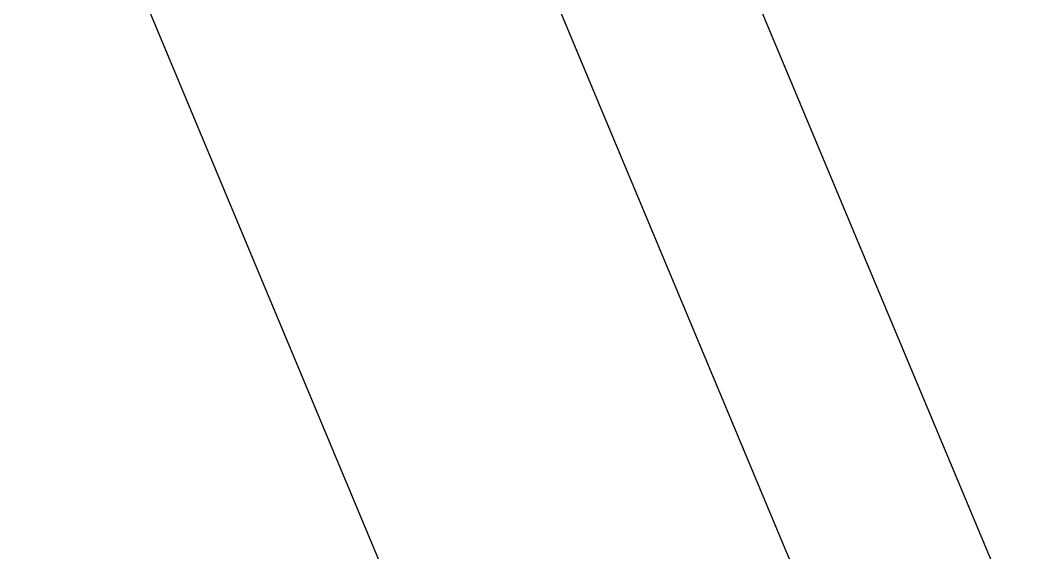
# Model space of a CAD drawing. Header units: millimetres. Extents: x 768159 to 833032, y -1374957 to -1225629.
# Drawn here: x 785834 to 787041, y -1317453 to -1316821 of the extents above; entities that cross this region are included whole.
import ezdxf
from ezdxf.xclip import XClip

# ---------------------------------------------------------------- set-up
doc = ezdxf.new("R2010")
doc.units = ezdxf.units.MM
doc.header["$LTSCALE"] = 10
doc.header["$MEASUREMENT"] = 0
doc.header["$XCLIPFRAME"] = 0
doc.layers.add('I—平顶—分格线', color=8, linetype='Continuous')
doc.layers.add('I—平顶—造型', color=122, linetype='Continuous')

# ---------------------------------------------------------------- blocks, each defined once
blk = doc.blocks.new('30-1')
at = {"layer": 'I—平顶—分格线'}
for centre in [(-1370, -1255.6), (-1340, -1255.6), (-1385, -1285.6), (-1355, -1285.6), (-1325, -1285.6), (-1295, -1285.6), (-1265, -1285.6), (-1370, -1315.6), (-1340, -1315.6), (-1310, -1315.6), (-1280, -1315.6), (-1250, -1315.6), (-1220, -1315.6), (-1385, -1345.6), (-1355, -1345.6), (-1325, -1345.6), (-1295, -1345.6), (-1265, -1345.6), (-1235, -1345.6), (-1205, -1345.6), (-1175, -1345.6), (-1145, -1345.6), (-1370, -1375.6), (-1340, -1375.6), (-1310, -1375.6), (-1280, -1375.6), (-1250, -1375.6), (-1220, -1375.6), (-1190, -1375.6), (-1160, -1375.6), (-1130, -1375.6), (-1100, -1375.6), (-1070, -1375.6), (-1385, -1405.6), (-1355, -1405.6), (-1325, -1405.6), (-1295, -1405.6), (-1265, -1405.6), (-1235, -1405.6), (-1205, -1405.6), (-1175, -1405.6), (-1145, -1405.6), (-1115, -1405.6), (-1085, -1405.6), (-1055, -1405.6), (-1025, -1405.6), (-995, -1405.6), (-1370, -1435.6), (-1340, -1435.6), (-1310, -1435.6), (-1280, -1435.6), (-1250, -1435.6), (-1220, -1435.6), (-1190, -1435.6), (-1160, -1435.6), (-1130, -1435.6), (-1100, -1435.6), (-1070, -1435.6), (-1040, -1435.6), (-1010, -1435.6), (-980, -1435.6), (-950, -1435.6), (-920, -1435.6), (-1385, -1465.6), (-1355, -1465.6), (-1325, -1465.6), (-1295, -1465.6), (-1265, -1465.6), (-1235, -1465.6), (-1205, -1465.6), (-1175, -1465.6), (-1145, -1465.6), (-1115, -1465.6), (-1085, -1465.6), (-1055, -1465.6), (-1025, -1465.6), (-995, -1465.6), (-965, -1465.6), (-935, -1465.6), (-905, -1465.6), (-875, -1465.6), (-845, -1465.6), (-1370, -1495.6), (-1340, -1495.6), (-1310, -1495.6), (-1280, -1495.6), (-1250, -1495.6), (-1220, -1495.6), (-1190, -1495.6), (-1160, -1495.6), (-1130, -1495.6), (-1100, -1495.6), (-1070, -1495.6), (-1040, -1495.6), (-1010, -1495.6), (-980, -1495.6), (-950, -1495.6), (-920, -1495.6), (-890, -1495.6), (-860, -1495.6), (-830, -1495.6), (-800, -1495.6), (-770, -1495.6), (-1385, -1525.6), (-1355, -1525.6), (-1325, -1525.6), (-1295, -1525.6), (-1265, -1525.6), (-1235, -1525.6), (-1205, -1525.6), (-1175, -1525.6), (-1145, -1525.6), (-1115, -1525.6), (-1085, -1525.6), (-1055, -1525.6), (-1025, -1525.6), (-995, -1525.6), (-965, -1525.6), (-935, -1525.6), (-905, -1525.6), (-875, -1525.6), (-845, -1525.6), (-815, -1525.6), (-785, -1525.6), (-755, -1525.6), (-725, -1525.6), (-695, -1525.6), (-1370, -1555.6), (-1340, -1555.6), (-1310, -1555.6), (-1280, -1555.6), (-1250, -1555.6), (-1220, -1555.6), (-1190, -1555.6), (-1160, -1555.6), (-1130, -1555.6), (-1100, -1555.6), (-1070, -1555.6), (-1040, -1555.6), (-1010, -1555.6), (-980, -1555.6), (-950, -1555.6), (-920, -1555.6), (-890, -1555.6), (-860, -1555.6), (-830, -1555.6), (-800, -1555.6), (-770, -1555.6), (-740, -1555.6), (-710, -1555.6), (-680, -1555.6), (-650, -1555.6), (-620, -1555.6), (-1385, -1585.6), (-1355, -1585.6), (-1325, -1585.6), (-1295, -1585.6), (-1265, -1585.6), (-1235, -1585.6), (-1205, -1585.6), (-1175, -1585.6), (-1145, -1585.6), (-1115, -1585.6), (-1085, -1585.6), (-1055, -1585.6), (-1025, -1585.6), (-995, -1585.6), (-965, -1585.6), (-935, -1585.6), (-905, -1585.6), (-875, -1585.6), (-845, -1585.6), (-815, -1585.6), (-785, -1585.6), (-755, -1585.6), (-725, -1585.6), (-695, -1585.6), (-665, -1585.6), (-635, -1585.6), (-605, -1585.6), (-575, -1585.6), (-1370, -1615.6), (-1340, -1615.6), (-1310, -1615.6), (-1280, -1615.6), (-1250, -1615.6), (-1220, -1615.6), (-1190, -1615.6), (-1160, -1615.6), (-1130, -1615.6), (-1100, -1615.6), (-1070, -1615.6), (-1040, -1615.6), (-1010, -1615.6), (-980, -1615.6), (-950, -1615.6), (-920, -1615.6), (-890, -1615.6), (-860, -1615.6), (-830, -1615.6), (-800, -1615.6), (-770, -1615.6), (-740, -1615.6), (-710, -1615.6), (-680, -1615.6), (-650, -1615.6), (-620, -1615.6), (-590, -1615.6), (-560, -1615.6), (-530, -1615.6), (-500, -1615.6), (-1385, -1645.6), (-1355, -1645.6), (-1325, -1645.6), (-1295, -1645.6), (-1265, -1645.6), (-1235, -1645.6), (-1205, -1645.6), (-1175, -1645.6), (-1145, -1645.6), (-1115, -1645.6), (-1085, -1645.6), (-1055, -1645.6), (-1025, -1645.6), (-995, -1645.6), (-965, -1645.6), (-935, -1645.6), (-905, -1645.6), (-875, -1645.6), (-845, -1645.6), (-815, -1645.6), (-785, -1645.6), (-755, -1645.6), (-725, -1645.6), (-695, -1645.6), (-665, -1645.6), (-635, -1645.6), (-605, -1645.6), (-575, -1645.6), (-545, -1645.6), (-515, -1645.6), (-485, -1645.6), (-455, -1645.6), (-425, -1645.6), (-1370, -1675.6), (-1340, -1675.6), (-1310, -1675.6), (-1280, -1675.6), (-1250, -1675.6), (-1220, -1675.6), (-1190, -1675.6), (-1160, -1675.6), (-1130, -1675.6), (-1100, -1675.6), (-1070, -1675.6), (-1040, -1675.6), (-1010, -1675.6), (-980, -1675.6), (-950, -1675.6), (-920, -1675.6), (-890, -1675.6), (-860, -1675.6), (-830, -1675.6), (-800, -1675.6), (-770, -1675.6), (-740, -1675.6), (-710, -1675.6), (-680, -1675.6), (-650, -1675.6), (-620, -1675.6), (-590, -1675.6), (-560, -1675.6), (-530, -1675.6), (-500, -1675.6), (-470, -1675.6), (-440, -1675.6), (-410, -1675.6), (-380, -1675.6), (-350, -1675.6), (-1385, -1705.6), (-1355, -1705.6), (-1325, -1705.6), (-1295, -1705.6), (-1265, -1705.6), (-1235, -1705.6), (-1205, -1705.6), (-1175, -1705.6), (-1145, -1705.6), (-1115, -1705.6), (-1085, -1705.6), (-1055, -1705.6), (-1025, -1705.6), (-995, -1705.6), (-965, -1705.6), (-935, -1705.6), (-905, -1705.6), (-875, -1705.6), (-845, -1705.6), (-815, -1705.6), (-785, -1705.6), (-755, -1705.6), (-725, -1705.6), (-695, -1705.6), (-665, -1705.6), (-635, -1705.6), (-605, -1705.6), (-575, -1705.6), (-545, -1705.6), (-515, -1705.6), (-485, -1705.6), (-455, -1705.6), (-425, -1705.6), (-395, -1705.6), (-365, -1705.6), (-335, -1705.6), (-305, -1705.6), (-275, -1705.6), (-1370, -1735.6), (-1340, -1735.6), (-1310, -1735.6), (-1280, -1735.6), (-1250, -1735.6), (-1220, -1735.6), (-1190, -1735.6), (-1160, -1735.6), (-1130, -1735.6), (-1100, -1735.6), (-1070, -1735.6), (-1040, -1735.6), (-1010, -1735.6), (-980, -1735.6), (-950, -1735.6), (-920, -1735.6), (-890, -1735.6), (-860, -1735.6), (-830, -1735.6), (-800, -1735.6), (-770, -1735.6), (-740, -1735.6), (-710, -1735.6), (-680, -1735.6), (-650, -1735.6), (-620, -1735.6), (-590, -1735.6), (-560, -1735.6), (-530, -1735.6), (-500, -1735.6), (-470, -1735.6), (-440, -1735.6), (-410, -1735.6), (-380, -1735.6), (-350, -1735.6), (-320, -1735.6), (-290, -1735.6), (-1385, -1765.6), (-1355, -1765.6), (-1325, -1765.6), (-1295, -1765.6), (-1265, -1765.6), (-1235, -1765.6), (-1205, -1765.6), (-1175, -1765.6), (-1145, -1765.6), (-1115, -1765.6), (-1085, -1765.6), (-1055, -1765.6), (-1025, -1765.6), (-995, -1765.6), (-965, -1765.6), (-935, -1765.6), (-905, -1765.6), (-875, -1765.6), (-845, -1765.6), (-815, -1765.6), (-785, -1765.6), (-755, -1765.6), (-725, -1765.6), (-695, -1765.6), (-665, -1765.6), (-635, -1765.6), (-605, -1765.6), (-575, -1765.6), (-545, -1765.6), (-515, -1765.6), (-485, -1765.6), (-455, -1765.6), (-425, -1765.6), (-395, -1765.6), (-365, -1765.6), (-335, -1765.6), (-305, -1765.6), (-1370, -1795.6), (-1340, -1795.6), (-1310, -1795.6), (-1280, -1795.6), (-1250, -1795.6), (-1220, -1795.6), (-1190, -1795.6), (-1160, -1795.6), (-1130, -1795.6), (-1100, -1795.6), (-1070, -1795.6), (-1040, -1795.6), (-1010, -1795.6), (-980, -1795.6), (-950, -1795.6), (-920, -1795.6), (-890, -1795.6), (-860, -1795.6), (-830, -1795.6), (-800, -1795.6), (-770, -1795.6), (-740, -1795.6), (-710, -1795.6), (-680, -1795.6), (-650, -1795.6), (-620, -1795.6), (-590, -1795.6), (-560, -1795.6), (-530, -1795.6), (-500, -1795.6), (-470, -1795.6), (-440, -1795.6), (-410, -1795.6), (-380, -1795.6), (-350, -1795.6), (-320, -1795.6), (-1385, -1825.6), (-1355, -1825.6), (-1325, -1825.6), (-1295, -1825.6), (-1265, -1825.6), (-1235, -1825.6), (-1205, -1825.6), (-1175, -1825.6), (-1145, -1825.6), (-1115, -1825.6), (-1085, -1825.6), (-1055, -1825.6), (-1025, -1825.6), (-995, -1825.6), (-965, -1825.6), (-935, -1825.6), (-905, -1825.6), (-875, -1825.6), (-845, -1825.6), (-815, -1825.6), (-785, -1825.6), (-755, -1825.6), (-725, -1825.6), (-695, -1825.6), (-665, -1825.6), (-635, -1825.6), (-605, -1825.6), (-575, -1825.6), (-545, -1825.6), (-515, -1825.6), (-485, -1825.6), (-455, -1825.6), (-425, -1825.6), (-395, -1825.6), (-365, -1825.6), (-335, -1825.6), (-305, -1825.6), (-1370, -1855.6), (-1340, -1855.6), (-1310, -1855.6), (-1280, -1855.6), (-1250, -1855.6), (-1220, -1855.6), (-1190, -1855.6), (-1160, -1855.6), (-1130, -1855.6), (-1100, -1855.6), (-1070, -1855.6), (-1040, -1855.6), (-1010, -1855.6), (-980, -1855.6), (-950, -1855.6), (-920, -1855.6), (-890, -1855.6), (-860, -1855.6), (-830, -1855.6), (-800, -1855.6), (-770, -1855.6), (-740, -1855.6), (-710, -1855.6), (-680, -1855.6), (-650, -1855.6), (-620, -1855.6), (-590, -1855.6), (-560, -1855.6), (-530, -1855.6), (-500, -1855.6), (-470, -1855.6), (-440, -1855.6), (-410, -1855.6), (-380, -1855.6), (-350, -1855.6), (-320, -1855.6), (-1385, -1885.6), (-1355, -1885.6), (-1325, -1885.6), (-1295, -1885.6), (-1265, -1885.6), (-1235, -1885.6), (-1205, -1885.6), (-1175, -1885.6), (-1145, -1885.6), (-1115, -1885.6), (-1085, -1885.6), (-1055, -1885.6), (-1025, -1885.6), (-995, -1885.6), (-965, -1885.6), (-935, -1885.6), (-905, -1885.6), (-875, -1885.6), (-845, -1885.6), (-815, -1885.6), (-785, -1885.6), (-755, -1885.6), (-725, -1885.6), (-695, -1885.6), (-665, -1885.6), (-635, -1885.6), (-605, -1885.6), (-575, -1885.6), (-545, -1885.6), (-515, -1885.6), (-485, -1885.6), (-455, -1885.6), (-425, -1885.6), (-395, -1885.6), (-365, -1885.6), (-335, -1885.6), (-1370, -1915.6), (-1340, -1915.6), (-1310, -1915.6), (-1280, -1915.6), (-1250, -1915.6), (-1220, -1915.6), (-1190, -1915.6), (-1160, -1915.6), (-1130, -1915.6), (-1100, -1915.6), (-1070, -1915.6), (-1040, -1915.6), (-1010, -1915.6), (-980, -1915.6), (-950, -1915.6), (-920, -1915.6), (-890, -1915.6), (-860, -1915.6), (-830, -1915.6), (-800, -1915.6), (-770, -1915.6), (-740, -1915.6), (-710, -1915.6), (-680, -1915.6), (-650, -1915.6), (-620, -1915.6), (-590, -1915.6), (-560, -1915.6), (-530, -1915.6), (-500, -1915.6), (-470, -1915.6), (-440, -1915.6), (-410, -1915.6), (-380, -1915.6), (-350, -1915.6), (-1325, -1945.6), (-1295, -1945.6), (-1265, -1945.6), (-1235, -1945.6), (-1205, -1945.6), (-1175, -1945.6), (-1145, -1945.6), (-1115, -1945.6), (-1085, -1945.6), (-1055, -1945.6), (-1025, -1945.6), (-995, -1945.6), (-965, -1945.6), (-935, -1945.6), (-905, -1945.6), (-875, -1945.6), (-845, -1945.6), (-815, -1945.6), (-785, -1945.6), (-755, -1945.6), (-725, -1945.6), (-695, -1945.6), (-665, -1945.6), (-635, -1945.6), (-605, -1945.6), (-575, -1945.6), (-545, -1945.6), (-515, -1945.6), (-485, -1945.6), (-455, -1945.6), (-425, -1945.6), (-395, -1945.6), (-365, -1945.6), (-1250, -1975.6), (-1220, -1975.6), (-1190, -1975.6), (-1160, -1975.6), (-1130, -1975.6), (-1100, -1975.6), (-1070, -1975.6), (-1040, -1975.6), (-1010, -1975.6), (-980, -1975.6), (-950, -1975.6), (-920, -1975.6), (-890, -1975.6), (-860, -1975.6), (-830, -1975.6), (-800, -1975.6), (-770, -1975.6), (-740, -1975.6), (-710, -1975.6), (-680, -1975.6), (-650, -1975.6), (-620, -1975.6), (-590, -1975.6), (-560, -1975.6), (-530, -1975.6), (-500, -1975.6), (-470, -1975.6), (-440, -1975.6), (-410, -1975.6), (-380, -1975.6), (-1175, -2005.6), (-1145, -2005.6), (-1115, -2005.6), (-1085, -2005.6), (-1055, -2005.6), (-1025, -2005.6), (-995, -2005.6), (-965, -2005.6), (-935, -2005.6), (-905, -2005.6), (-875, -2005.6), (-845, -2005.6), (-815, -2005.6), (-785, -2005.6), (-755, -2005.6), (-725, -2005.6), (-695, -2005.6), (-665, -2005.6), (-635, -2005.6), (-605, -2005.6), (-575, -2005.6), (-545, -2005.6), (-515, -2005.6), (-485, -2005.6), (-455, -2005.6), (-425, -2005.6), (-395, -2005.6), (-1100, -2035.6), (-1070, -2035.6), (-1040, -2035.6), (-1010, -2035.6), (-980, -2035.6), (-950, -2035.6), (-920, -2035.6), (-890, -2035.6), (-860, -2035.6), (-830, -2035.6), (-800, -2035.6), (-770, -2035.6), (-740, -2035.6), (-710, -2035.6), (-680, -2035.6), (-650, -2035.6), (-620, -2035.6), (-590, -2035.6), (-560, -2035.6), (-530, -2035.6), (-500, -2035.6), (-470, -2035.6), (-440, -2035.6), (-410, -2035.6), (-1025, -2065.6), (-995, -2065.6), (-965, -2065.6), (-935, -2065.6), (-905, -2065.6), (-875, -2065.6), (-845, -2065.6), (-815, -2065.6), (-785, -2065.6), (-755, -2065.6), (-725, -2065.6), (-695, -2065.6), (-665, -2065.6), (-635, -2065.6), (-605, -2065.6), (-575, -2065.6), (-545, -2065.6), (-515, -2065.6), (-485, -2065.6), (-455, -2065.6), (-425, -2065.6), (-950, -2095.6), (-920, -2095.6), (-890, -2095.6), (-860, -2095.6), (-830, -2095.6), (-800, -2095.6), (-770, -2095.6), (-740, -2095.6), (-710, -2095.6), (-680, -2095.6), (-650, -2095.6), (-620, -2095.6), (-590, -2095.6), (-560, -2095.6), (-530, -2095.6), (-500, -2095.6), (-470, -2095.6), (-440, -2095.6)]:
    blk.add_circle(centre, 3, dxfattribs=at)
blk = doc.blocks.new('4560')
at = {"layer": 'I—平顶—分格线', "color": 1}
for centre in [(-2960, -470), (-2920, -485), (-2960, -500), (-2880, -500), (-2920, -515), (-2840, -515), (-2960, -530), (-2880, -530), (-2920, -545), (-2840, -545), (-2960, -560), (-2880, -560), (-2920, -575), (-2960, -590), (-2880, -590), (-2920, -605), (-2960, -620), (-2880, -620), (-2920, -635), (-2960, -650), (-2920, -665), (-2960, -680), (-2920, -695), (-2960, -710), (-2920, -725), (-2960, -740), (-2960, -770), (-2960, -800), (-2960, -830)]:
    blk.add_circle(centre, 3, dxfattribs=at)

msp = doc.modelspace()

# ---------------------------------------------------------------- linework, layer by layer
at = {"layer": 'I—平顶—分格线', "extrusion": (0.000109945, 4.5974e-05, 1), "elevation": 26.2}
for points in [[(786685.3, -1318478.3), (791824, -1316329.3)], [(786577.9, -1316485), (790346.5, -1325496.6)], [(786374.9, -1316569.9), (790143.5, -1325581.5)]]:
    msp.add_lwpolyline(points, dxfattribs=at)
at = {"layer": 'I—平顶—造型', "extrusion": (0.000109945, 4.5974e-05, 1)}
msp.add_line((789712.9, -1325718.2, -51.6), (785957, -1316736.9, -51.6), dxfattribs=at)

# ---------------------------------------------------------------- block references
at = {"layer": 'I—平顶—分格线', "extrusion": (0.000109945, 4.5974e-05, 1)}
ref = msp.add_blockref('30-1', (786619.2, -1315145.1, 26.2), dxfattribs=dict(at, rotation=22.69420997310895))
XClip(ref).set_block_clipping_path([(-565458.3306786038, 746427.3252909968), (-564553.8095293572, 746335.8068942761), (-564500.9186789829, 746858.5530760733), (-565405.4398282295, 746950.0714727941)])
ref = msp.add_blockref('4560', (788592.9, -1319864.6, 26.2), dxfattribs=dict(at, rotation=292.694209973109))
XClip(ref).set_block_clipping_path([(-751450.5070978984, -564540.6123097562), (-751150.0505292092, -561571.0528490661), (-751672.381948826, -561518.2039638467), (-751972.8385175152, -564487.7634245367)])

doc.saveas('drawing.dxf')
